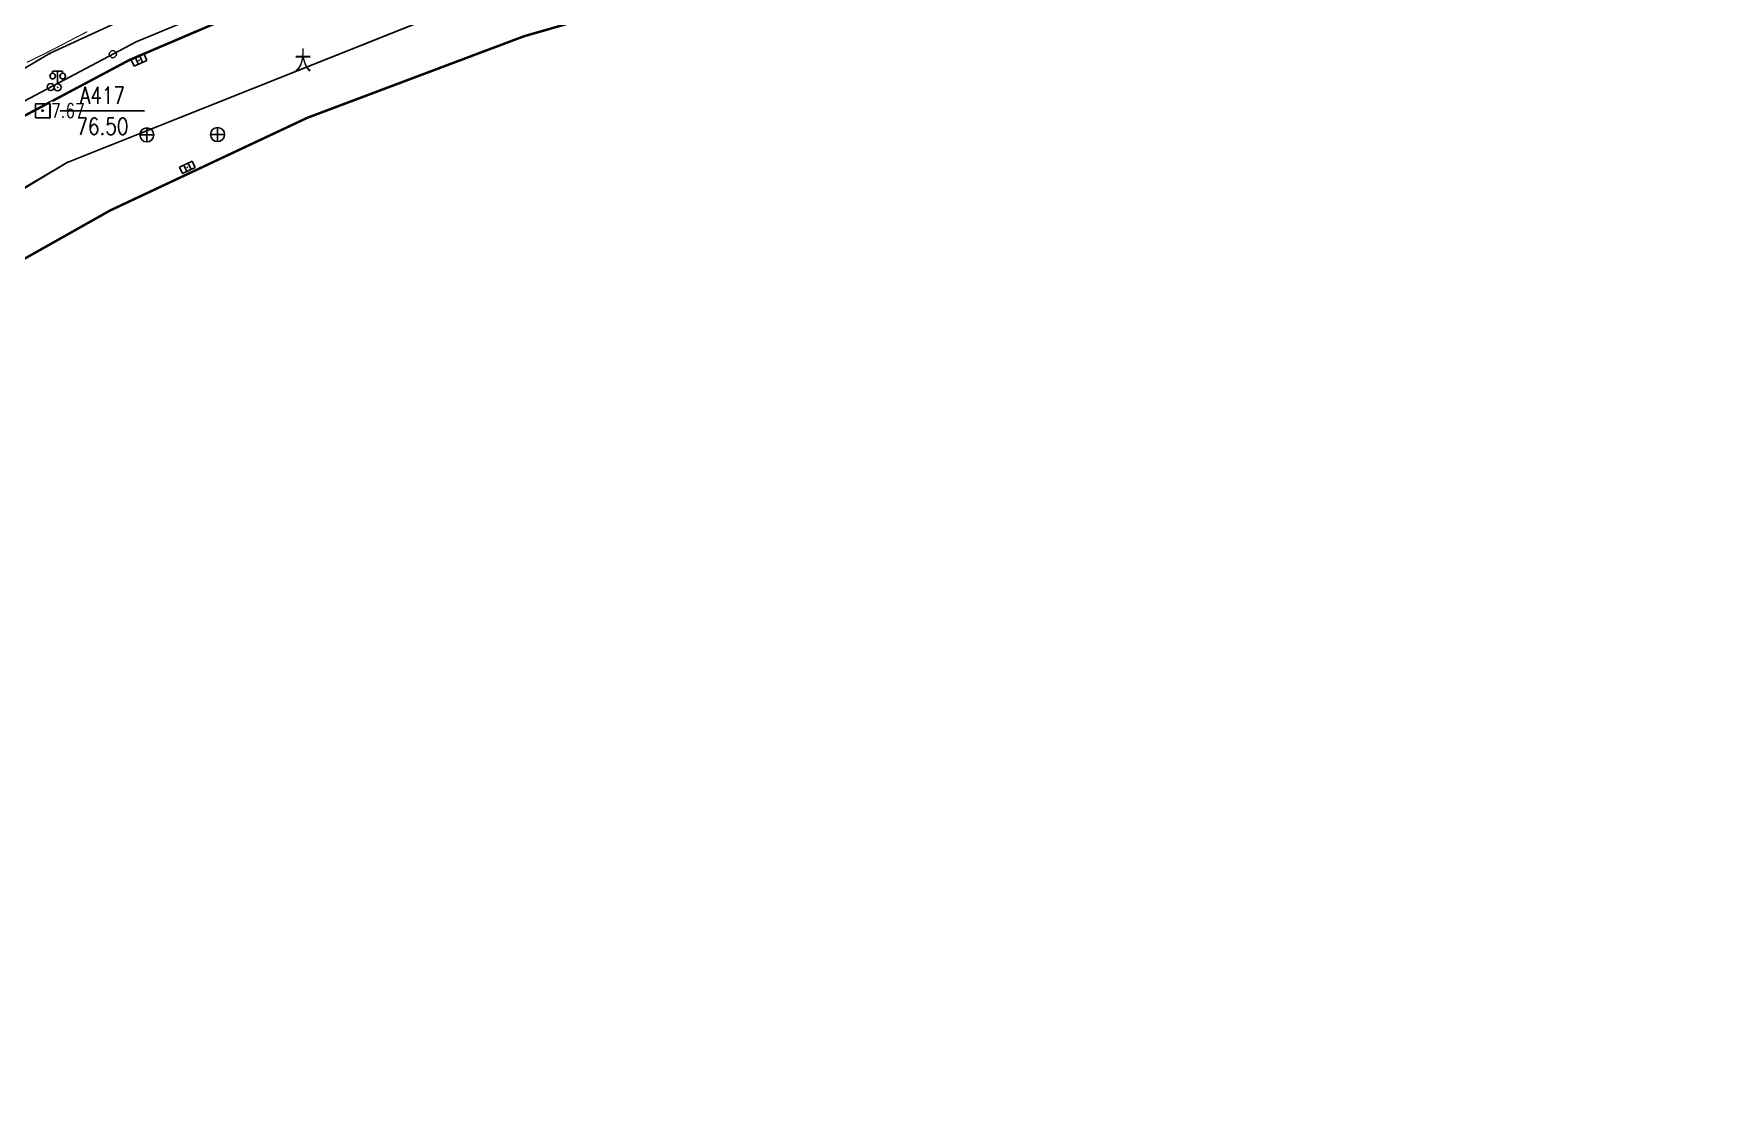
# Model space of a CAD drawing. Extents: x 871 to 1488, y 1110 to 1509.
# Drawn here: x 1091.9 to 1212.3, y 1109.8 to 1185 of the extents above; entities that cross this region are included whole.
import ezdxf
from ezdxf.enums import TextEntityAlignment as Align

# ---------------------------------------------------------------- set-up
doc = ezdxf.new("R2010")
doc.units = 0
doc.header["$LTSCALE"] = 0.5
doc.header["$PDSIZE"] = 0.2
doc.layers.get('0').update_dxf_attribs({"linetype": 'CONTINUOUS'})
doc.layers.add('ASSIST', color=7, linetype='CONTINUOUS', plot=False)
for name, color, linetype in [('DGX', 2, 'CONTINUOUS'), ('DLDW', 11, 'CONTINUOUS'), ('DLSS', 4, 'CONTINUOUS'), ('GCD', 1, 'CONTINUOUS'), ('GXYZ', 2, 'CONTINUOUS'), ('KZD', 1, 'CONTINUOUS'), ('SXSS', 5, 'CONTINUOUS'), ('ZBTZ', 3, 'CONTINUOUS'), ('ZDH', 1, 'CONTINUOUS')]:
    doc.layers.add(name, color=color, linetype=linetype)
doc.styles.add('HZ', font='rs.shx', dxfattribs={"width": 0.8, "bigfont": 'hztxt.shx'})
doc.linetypes.add('1161', pattern='A,0,[149,AAA.SHX,S=0.15,R=0,X=0,Y=0],-1.6', length=1.6)

# ---------------------------------------------------------------- blocks, each defined once
blk = doc.blocks.new('gc097')
for p, q in [((-0.7, 2), (-0.7, 2.3)), ((-0.7, 2.3), (0.7, 2.3)), ((0, 0.5), (0, 2.3)), ((0.7, 2.3), (0.7, 2))]:
    blk.add_line(p, q)
for centre, radius in [((-0.7, 1.6), 0.4), ((0, 0), 0.5), ((0.73, 1.6), 0.4)]:
    blk.add_circle(centre, radius)
blk = doc.blocks.new('gc041')
for p, q in [((-1, 0.5), (1, 0.5)), ((-1, -0.5), (-1, 0.5)), ((-0.33, 0.5), (-0.33, -0.5)), ((0.33, 0.5), (0.33, -0.5)), ((1, 0.5), (1, -0.5)), ((1, -0.5), (-1, -0.5))]:
    blk.add_line(p, q)
blk = doc.blocks.new('gc043')
for p, q in [((-1, 0), (1, 0)), ((0, -1), (0, 1))]:
    blk.add_line(p, q)
blk.add_circle((0, 0), 1)
blk = doc.blocks.new('GC200')
at = {"linetype": 'Continuous', "const_width": 0.2, "flags": 128}
blk.add_lwpolyline([(-0.1, 0, 1), (0.1, 0, 1)], format="xyb", close=True, dxfattribs=at)
blk = doc.blocks.new('gc261')
blk.add_lwpolyline([(-1, -1), (1, -1), (1, 1), (-1, 1)], close=True)
blk.add_point((0, 0))
blk = doc.blocks.new('gc170')
at = {"linetype": 'Continuous'}
blk.add_circle((0, 0), 0.5, dxfattribs=at)

msp = doc.modelspace()

# ---------------------------------------------------------------- linework, layer by layer
at = {"linetype": 'Continuous'}
for p, q in [((1133.64, 1191.53, 7.72), (1094.29, 1175.84, 7.72)), ((1094.29, 1175.84, 7.72), (1030.35, 1138.24, 7.03))]:
    msp.add_line(p, q, dxfattribs=at)
at = {"linetype": 'Continuous', "flags": 128}
msp.add_lwpolyline([(1082.55, 1177.4), (1093.08, 1183.61), (1097.73, 1185.74), (1111.75, 1191.85), (1126.6, 1197.08), (1146.07, 1202.15), (1165.39, 1205.31), (1167.67, 1205.55), (1175.57, 1206.29), (1177.79, 1206.36), (1186.4, 1206.88), (1186.37, 1207.55), (1186.08, 1209.89), (1184.97, 1211.9), (1179.46, 1282.83), (1164.7, 1295.4), (1155.82, 1299.01), (1144.22, 1294.88), (1134.46, 1294.15), (1134.38, 1289.02), (1013.46, 1281.42)], dxfattribs=at)
at = {"layer": 'ASSIST', "linetype": 'Continuous', "flags": 128}
msp.add_lwpolyline([(1184.31, 1204.68), (1168.44, 1203.76), (1156.18, 1202.2), (1134.58, 1197.54), (1116.77, 1191.72), (1099.19, 1184.42), (1083.28, 1176.01), (1040.02, 1150.26), (1027.52, 1142.81), (1010.63, 1134.32), (1003.01, 1131.1)], dxfattribs=at)
at = {"layer": 'DGX', "linetype": 'Continuous', "const_width": 0.075, "flags": 128}
msp.add_lwpolyline([(1095.71, 1185.14), (1095.32, 1184.94), (1094.89, 1184.72), (1094.45, 1184.49), (1094.07, 1184.29), (1093.74, 1184.12), (1093.46, 1183.97), (1093.22, 1183.85), (1093.04, 1183.76), (1092.91, 1183.69), (1092.83, 1183.65), (1092.7, 1183.58), (1092.41, 1183.44), (1091.98, 1183.23), (1091.4, 1182.95)], dxfattribs=at)
at = {"layer": 'DLSS', "linetype": 'Continuous', "const_width": 0.175, "elevation": 6.63, "flags": 128}
msp.add_lwpolyline([(988.43, 1127.79), (990.79, 1125.9), (993.92, 1126.96), (1010.81, 1133.51), (1020.93, 1138.3), (1028.11, 1142.1), (1034.32, 1145.72), (1048.75, 1154.34), (1068.02, 1165.83), (1083.63, 1175.11), (1098.72, 1183.13), (1116.23, 1190.6), (1137.49, 1197.31), (1156.31, 1201.23), (1168.71, 1202.86), (1179.43, 1203.62), (1186.52, 1203.96)], dxfattribs=at)
at = {"layer": 'DLSS', "linetype": 'Continuous', "const_width": 0.175, "flags": 128}
msp.add_lwpolyline([(1460.28, 1198.11), (1405.34, 1197.46), (1185.35, 1194.86), (1181.21, 1194.7), (1178.12, 1194.63), (1169.91, 1193.95), (1160.64, 1192.83), (1153.46, 1191.63), (1141.84, 1189.13), (1126.8, 1184.82), (1111.38, 1179.02), (1097.35, 1172.43), (1084.6, 1165.25), (1072.9, 1158.29), (1053.39, 1146.69), (1039.51, 1138.39), (1032.84, 1134.46), (1024.77, 1130.12), (1023.39, 1129.44), (1014.66, 1125.38), (996.71, 1118.23), (983.05, 1114.36), (961.33, 1109.88)], dxfattribs=at)
at = {"layer": 'ZBTZ', "linetype": '1161', "elevation": 10.43, "flags": 128}
msp.add_lwpolyline([(1020.28, 1434.36), (1018.85, 1434.63), (975.76, 1445.02), (974.6, 1444.02), (976.62, 1297.17), (976.67, 1293.43), (977.08, 1260.36), (977.14, 1247.88), (987.3, 1248.09), (987.56, 1239.88), (979.37, 1239.67), (963.97, 1239.28), (964.74, 1230.67), (962.42, 1230.47), (963.26, 1211.14), (964.03, 1187.56), (968.13, 1164.6), (978.89, 1142.02), (988.43, 1127.79), (1013.14, 1137.6), (1027.1, 1144.74), (1039.66, 1152.3), (1045.27, 1155.48), (1064.52, 1166.98), (1082.55, 1177.4), (1093.08, 1183.61), (1097.73, 1185.74), (1111.75, 1191.85), (1126.6, 1197.08), (1146.07, 1202.15), (1165.39, 1205.31), (1167.67, 1205.55), (1175.57, 1206.29), (1177.79, 1206.36), (1186.41, 1206.71), (1186.37, 1207.55), (1186.08, 1209.89), (1184.97, 1211.9), (1183.93, 1276.78), (1179.46, 1282.83), (1164.7, 1295.4), (1155.82, 1299.01), (1144.22, 1294.88), (1134.46, 1294.15), (1134.38, 1289.02), (1013.46, 1281.42), (1013.74, 1298.84), (1014.26, 1308.48), (1011.58, 1356.14), (1013.26, 1381.34), (1018.61, 1422.27), (1020.28, 1434.36), (975.76, 1445.02)], close=True, dxfattribs=at)
at = {"layer": 'ZDH', "linetype": 'Continuous'}
for p in [(1126.8, 1184.82, 7.99), (1093.08, 1183.61, 7.96), (1098.72, 1183.13, 7.73), (1099.4, 1183.11, 7.74), (1093.6, 1181.18, 7.79), (1092.53, 1179.52, 7.67), (1111.38, 1179.02, 7.82), (1099.95, 1177.8, 7.78), (1104.98, 1177.82, 7.79), (1094.29, 1175.84, 7.72), (1102.84, 1175.49, 7.74), (1097.35, 1172.43, 7.67)]:
    msp.add_point(p, dxfattribs=at)

# ---------------------------------------------------------------- block references
at = {"layer": 'DLDW', "linetype": 'Continuous', "xscale": 0.5, "yscale": 0.5}
msp.add_blockref('gc097', (1093.6, 1181.18, 7.79), dxfattribs=at)
at = {"layer": 'GXYZ', "linetype": 'Continuous'}
for p, xscale, yscale, rotation in [((1099.4, 1183.11, 7.74), 0.5000000000000345, 0.4999999999999826, 24.0464506199046), ((1102.84, 1175.49, 7.74), 0.5000000000000033, 0.5000000000000279, 25.64293351776548)]:
    msp.add_blockref('gc041', p, dxfattribs=dict(at, xscale=xscale, yscale=yscale, rotation=rotation))
at = {"layer": 'GXYZ', "linetype": 'Continuous', "xscale": 0.5, "yscale": 0.5}
for p in [(1099.95, 1177.8, 7.78), (1104.98, 1177.82, 7.79)]:
    msp.add_blockref('gc043', p, dxfattribs=at)
at = {"layer": 'ZBTZ', "linetype": 'Continuous', "xscale": 0.5, "yscale": 0.5, "rotation": 207.8682606094694}
for p in [(1097.53, 1183.54), (1093.11, 1181.2)]:
    msp.add_blockref('gc170', p, dxfattribs=at)

# ---------------------------------------------------------------- texts
at = {"layer": 'SXSS', "linetype": 'Continuous', "style": 'HZ', "width": 0.8}
msp.add_text('大', height=1.5, dxfattribs=at).set_placement((1110.46, 1182.29))

# ---------------------------------------------------------------- next in the draw order: wipeouts: each hides what was drawn before it
at = {"linetype": 'Continuous'}
msp.add_wipeout([(1093.09, 1178.87), (1095.83, 1178.87), (1095.83, 1180.17), (1093.09, 1180.17)], dxfattribs=at)

# ---------------------------------------------------------------- next in the draw order: wipeouts: each hides what was drawn before it
msp.add_wipeout([(1093.09, 1178.87), (1095.83, 1178.87), (1095.83, 1180.17), (1093.09, 1180.17)], dxfattribs=at)

# ---------------------------------------------------------------- next in the draw order: wipeouts: each hides what was drawn before it
msp.add_wipeout([(1093.09, 1178.87), (1095.83, 1178.87), (1095.83, 1180.17), (1093.09, 1180.17)], dxfattribs=at)

# ---------------------------------------------------------------- next in the draw order: linework, layer by layer
at = {"linetype": 'Continuous', "elevation": 6.58, "flags": 128}
msp.add_lwpolyline([(984.03, 1119.17), (1012.44, 1129.25), (1030.35, 1138.24), (1047.64, 1148.32), (1073.63, 1163.37), (1094.29, 1175.84), (1133.64, 1191.53), (1178.94, 1199.1)], dxfattribs=at)
at = {"layer": 'KZD', "linetype": 'Continuous'}
msp.add_line((1093.79, 1179.51), (1099.79, 1179.51), dxfattribs=at)

# ---------------------------------------------------------------- next in the draw order: block references
at = {"layer": 'GCD', "linetype": 'Continuous'}
ref = msp.add_blockref('GC200', (1092.53, 1179.52, 7.67), dxfattribs=dict(at, xscale=0.5, yscale=0.5, zscale=0.5))
ref.add_attrib('height', '7.67', dxfattribs={"linetype": 'Continuous', "height": 1, "style": 'HZ', "width": 0.8}).set_placement((1093.13, 1179.52, 7.67), align=Align.MIDDLE_LEFT)
at = {"layer": 'KZD', "linetype": 'Continuous', "xscale": 0.5, "yscale": 0.5}
msp.add_blockref('gc261', (1092.54, 1179.51, 76.5), dxfattribs=at)

# ---------------------------------------------------------------- next in the draw order: texts
at = {"layer": 'KZD', "linetype": 'Continuous', "style": 'HZ', "width": 0.8}
for s, p in [('A417', (1096.79, 1180.61)), ('76.50', (1096.79, 1178.41))]:
    msp.add_text(s, height=1.2, dxfattribs=at).set_placement(p, align=Align.MIDDLE)

doc.saveas('drawing.dxf')
